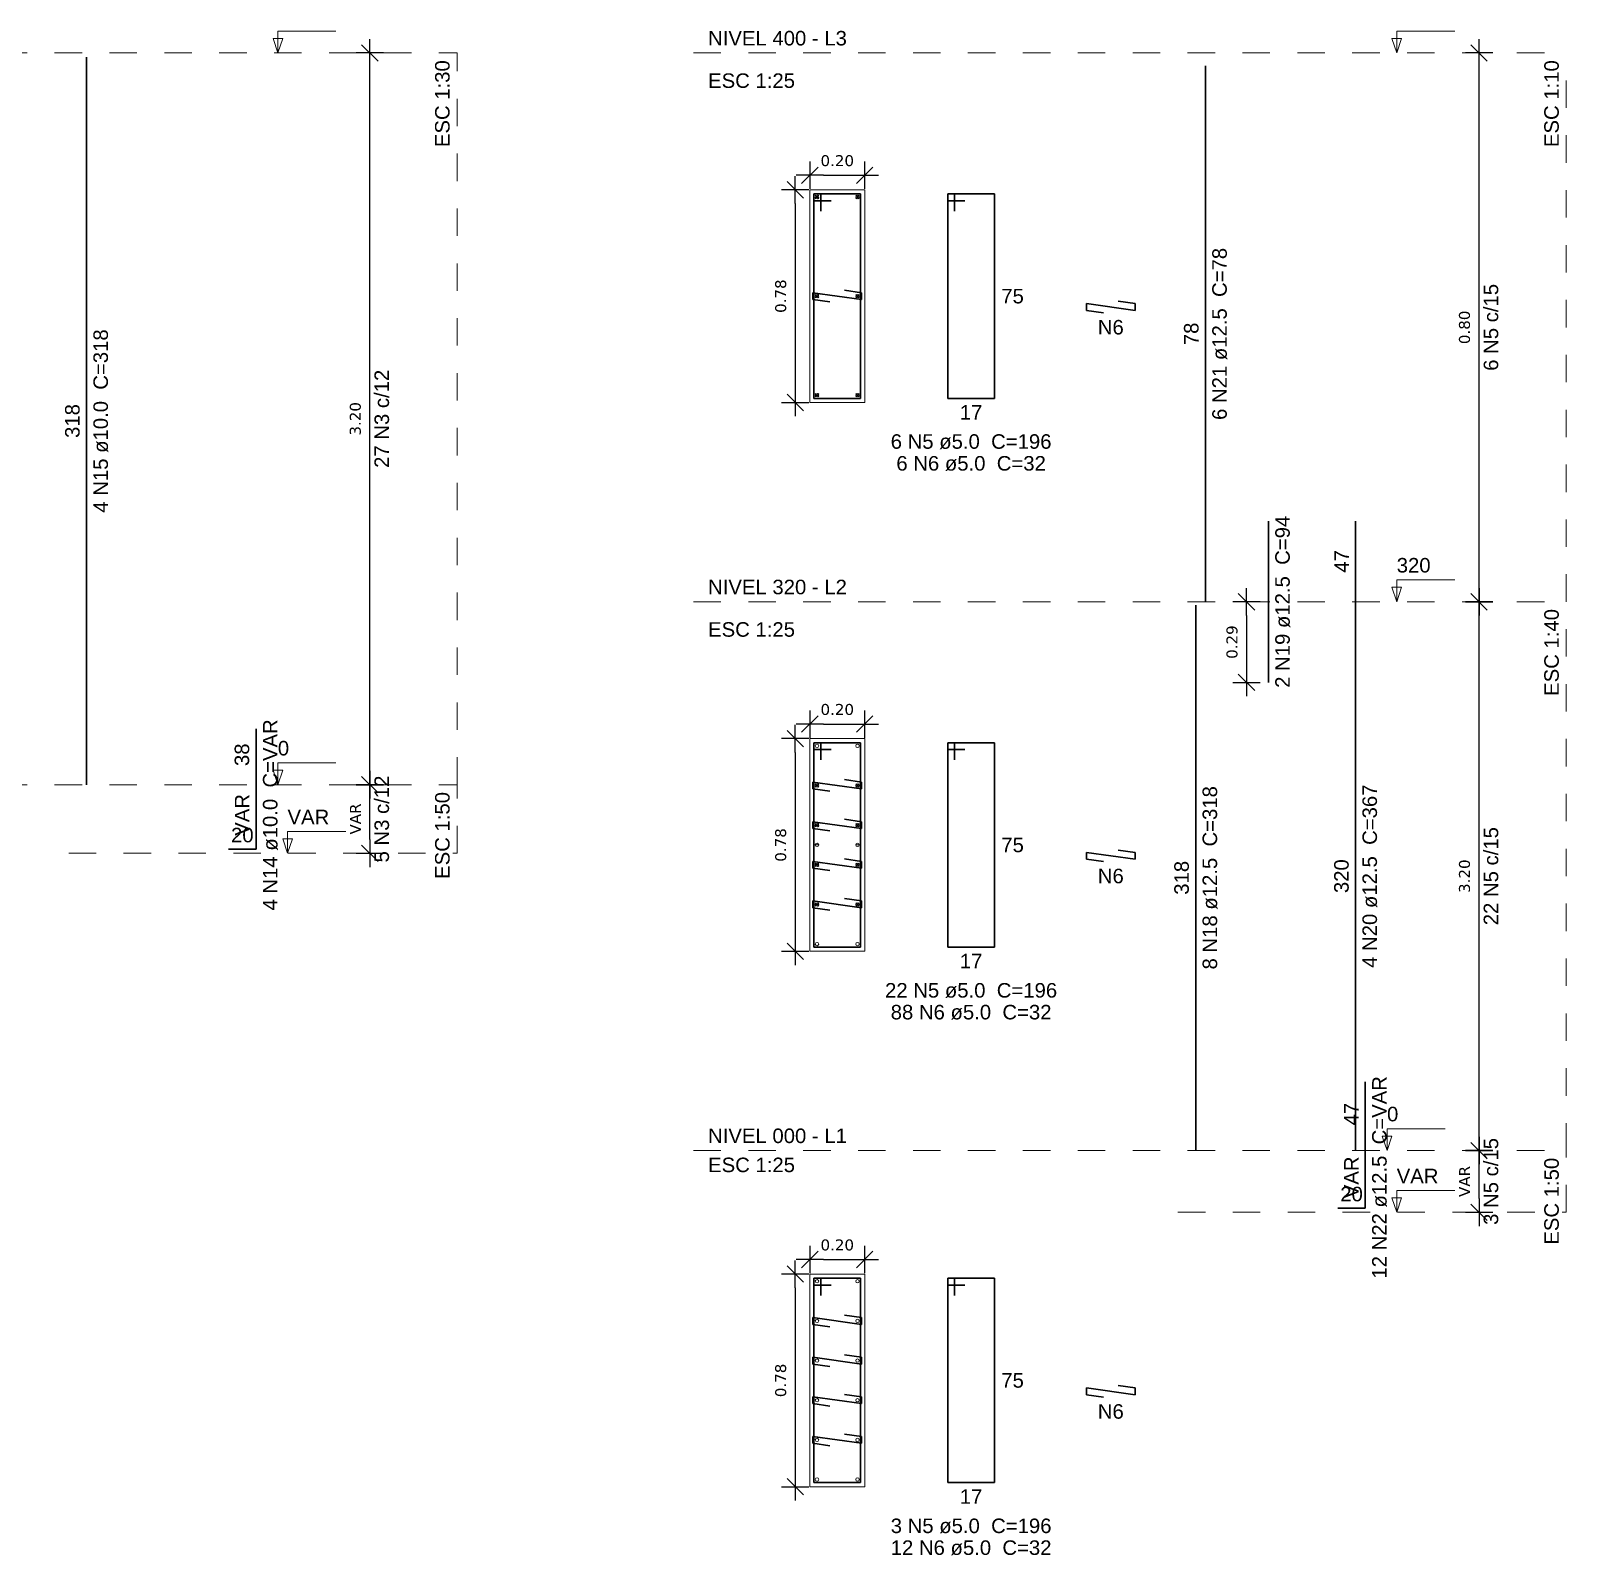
# Model space of a CAD drawing. Extents: x 25 to 1028, y -81 to 176.
# Drawn here: x 798.68 to 804.27, y 109.68 to 115.24 of the extents above; entities that cross this region are included whole.
import ezdxf

# ---------------------------------------------------------------- set-up
doc = ezdxf.new("R2010")
doc.units = 0
doc.header["$LTSCALE"] = 0.3
doc.header["$PDSIZE"] = 0.1
doc.linetypes.add('DOT2', pattern=[3.175, 0, -3.175])
doc.layers.get('0').update_dxf_attribs({"linetype": 'CONTINUOUS'})
doc.layers.get('Defpoints').update_dxf_attribs({"linetype": 'CONTINUOUS'})
doc.layers.add('ARQ-CTA-1_025', color=1, linetype='CONTINUOUS')
for name, color, linetype, lineweight in [('DT-Barras na forma', 2, 'CONTINUOUS', 30), ('DT-Barras no corte', 5, 'CONTINUOUS', 5), ('DT-Barras rebatidas', 2, 'CONTINUOUS', 30), ('DT-Forma', 5, 'CONTINUOUS', 5), ('DT-Pontilhado', 9, 'DOT2', 5), ('DT-Textos', 7, 'CONTINUOUS', 5)]:
    doc.layers.add(name, color=color, linetype=linetype, lineweight=lineweight)
doc.styles.add('Arial', font='arial.ttf')
doc.styles.add('FNDE Texto Cota 0025', font='verdana.ttf', dxfattribs={"height": 0.04})
doc.dimstyles.new('FNDE 1-0025', dxfattribs={"dimscale": 5, "dimtxt": 0.04, "dimasz": 0.01, "dimexe": 0.15, "dimexo": 0.15, "dimgap": 0.005, "dimtad": 1, "dimzin": 1, "dimdsep": 46, "dimtxsty": 'FNDE Texto Cota 0025', "dimblk": 'tic', "dimcen": 0.015, "dimdle": 0.15, "dimse1": 1, "dimse2": 1, "dimclrd": 251, "dimclre": 251, "dimclrt": 256, "dimaunit": 1, "dimadec": 3, "dimazin": 0, "dimtfac": 1, "dimtix": 1, "dimtmove": 2, "dimatfit": 3, "dimfxl": 0.15, "dimtvp": 1, "dimtolj": 1, "dimtzin": 0, "dimarcsym": 0})

# ---------------------------------------------------------------- blocks, each defined once
blk = doc.blocks.new('tic')
at = {"color": 251}
for p, q in [((-1, 0), (1, 0)), ((0, -1), (0, 1))]:
    blk.add_line(p, q, dxfattribs=at)
blk.add_line((-0.6, -0.6), (0.6, 0.6))
blk = doc.blocks.new('*D795')
at = {"layer": 'ARQ-CTA-1_025', "color": 251, "lineweight": -2}
blk.add_line((799.9141, 112.293), (799.9141, 112.443), dxfattribs=at)
at = {"layer": 'Defpoints', "color": 0}
for p in [(799.9141, 112.493), (799.9671, 112.493), (799.9671, 112.243)]:
    blk.add_point(p, dxfattribs=at)
at = {"layer": 'ARQ-CTA-1_025', "color": 251, "lineweight": -2, "xscale": 0.05, "yscale": 0.05, "zscale": 0.05}
for p, rotation in [((799.9141, 112.493), 90), ((799.9141, 112.243), 270)]:
    blk.add_blockref('tic', p, dxfattribs=dict(at, rotation=rotation))
at = {"layer": 'ARQ-CTA-1_025', "insert": (799.8612, 112.368), "char_height": 0.04, "attachment_point": 5, "rotation": 90, "style": 'FNDE Texto Cota 0025'}
blk.add_mtext('\\A1;VAR', dxfattribs=at)
blk = doc.blocks.new('*D798')
at = {"layer": 'ARQ-CTA-1_025', "color": 251, "lineweight": -2}
blk.add_line((799.9141, 112.543), (799.9141, 115.1096), dxfattribs=at)
at = {"layer": 'Defpoints', "color": 0}
for p in [(799.9141, 115.1596), (799.9671, 115.1596), (799.9671, 112.493)]:
    blk.add_point(p, dxfattribs=at)
at = {"layer": 'ARQ-CTA-1_025', "color": 251, "lineweight": -2, "xscale": 0.05, "yscale": 0.05, "zscale": 0.05}
for p, rotation in [((799.9141, 115.1596), 90), ((799.9141, 112.493), 270)]:
    blk.add_blockref('tic', p, dxfattribs=dict(at, rotation=rotation))
at = {"layer": 'ARQ-CTA-1_025', "insert": (799.8612, 113.8263), "char_height": 0.04, "attachment_point": 5, "rotation": 90, "style": 'FNDE Texto Cota 0025'}
blk.add_mtext('\\A1;3.20', dxfattribs=at)
blk = doc.blocks.new('*D799')
at = {"layer": 'ARQ-CTA-1_025', "color": 251, "lineweight": -2}
blk.add_line((801.464, 110.6595), (801.464, 109.9845), dxfattribs=at)
at = {"layer": 'Defpoints', "color": 0}
for p in [(801.517, 110.7095), (801.464, 109.9345), (801.517, 109.9345)]:
    blk.add_point(p, dxfattribs=at)
at = {"layer": 'ARQ-CTA-1_025', "color": 251, "lineweight": -2, "xscale": 0.05, "yscale": 0.05, "zscale": 0.05}
for p, rotation in [((801.464, 110.7095), 90), ((801.464, 109.9345), 270)]:
    blk.add_blockref('tic', p, dxfattribs=dict(at, rotation=rotation))
at = {"layer": 'ARQ-CTA-1_025', "insert": (801.4111, 110.322), "char_height": 0.04, "attachment_point": 5, "rotation": 90, "style": 'FNDE Texto Cota 0025'}
blk.add_mtext('\\A1;0.78', dxfattribs=at)
blk = doc.blocks.new('*D800')
at = {"layer": 'ARQ-CTA-1_025', "color": 251, "lineweight": -2}
blk.add_line((801.567, 110.7625), (801.667, 110.7625), dxfattribs=at)
at = {"layer": 'Defpoints', "color": 0}
for p in [(801.717, 110.7625), (801.517, 110.7095), (801.717, 110.7095)]:
    blk.add_point(p, dxfattribs=at)
at = {"layer": 'ARQ-CTA-1_025', "color": 251, "lineweight": -2, "xscale": 0.05, "yscale": 0.05, "zscale": 0.05, "rotation": 180}
blk.add_blockref('tic', (801.517, 110.7625), dxfattribs=at)
at = {"layer": 'ARQ-CTA-1_025', "color": 251, "lineweight": -2, "xscale": 0.05, "yscale": 0.05, "zscale": 0.05}
blk.add_blockref('tic', (801.717, 110.7625), dxfattribs=at)
at = {"layer": 'ARQ-CTA-1_025', "insert": (801.617, 110.8154), "char_height": 0.04, "attachment_point": 5, "style": 'FNDE Texto Cota 0025'}
blk.add_mtext('\\A1;0.20', dxfattribs=at)
blk = doc.blocks.new('*D801')
at = {"layer": 'ARQ-CTA-1_025', "color": 251, "lineweight": -2}
blk.add_line((803.9555, 110.9846), (803.9555, 111.1096), dxfattribs=at)
at = {"layer": 'Defpoints', "color": 0}
for p in [(803.9555, 111.1596), (804.0085, 111.1596), (804.0085, 110.9346)]:
    blk.add_point(p, dxfattribs=at)
at = {"layer": 'ARQ-CTA-1_025', "color": 251, "lineweight": -2, "xscale": 0.05, "yscale": 0.05, "zscale": 0.05}
for p, rotation in [((803.9555, 111.1596), 90), ((803.9555, 110.9346), 270)]:
    blk.add_blockref('tic', p, dxfattribs=dict(at, rotation=rotation))
at = {"layer": 'ARQ-CTA-1_025', "insert": (803.9026, 111.0471), "char_height": 0.04, "attachment_point": 5, "rotation": 90, "style": 'FNDE Texto Cota 0025'}
blk.add_mtext('\\A1;VAR', dxfattribs=at)
blk = doc.blocks.new('*D802')
at = {"layer": 'ARQ-CTA-1_025', "color": 251, "lineweight": -2}
blk.add_line((801.464, 112.6109), (801.464, 111.9359), dxfattribs=at)
at = {"layer": 'Defpoints', "color": 0}
for p in [(801.517, 112.6609), (801.464, 111.8859), (801.517, 111.8859)]:
    blk.add_point(p, dxfattribs=at)
at = {"layer": 'ARQ-CTA-1_025', "color": 251, "lineweight": -2, "xscale": 0.05, "yscale": 0.05, "zscale": 0.05}
for p, rotation in [((801.464, 112.6609), 90), ((801.464, 111.8859), 270)]:
    blk.add_blockref('tic', p, dxfattribs=dict(at, rotation=rotation))
at = {"layer": 'ARQ-CTA-1_025', "insert": (801.4111, 112.2734), "char_height": 0.04, "attachment_point": 5, "rotation": 90, "style": 'FNDE Texto Cota 0025'}
blk.add_mtext('\\A1;0.78', dxfattribs=at)
blk = doc.blocks.new('*D803')
at = {"layer": 'ARQ-CTA-1_025', "color": 251, "lineweight": -2}
blk.add_line((801.567, 112.7139), (801.667, 112.7139), dxfattribs=at)
at = {"layer": 'Defpoints', "color": 0}
for p in [(801.717, 112.7139), (801.517, 112.6609), (801.717, 112.6609)]:
    blk.add_point(p, dxfattribs=at)
at = {"layer": 'ARQ-CTA-1_025', "color": 251, "lineweight": -2, "xscale": 0.05, "yscale": 0.05, "zscale": 0.05, "rotation": 180}
blk.add_blockref('tic', (801.517, 112.7139), dxfattribs=at)
at = {"layer": 'ARQ-CTA-1_025', "color": 251, "lineweight": -2, "xscale": 0.05, "yscale": 0.05, "zscale": 0.05}
blk.add_blockref('tic', (801.717, 112.7139), dxfattribs=at)
at = {"layer": 'ARQ-CTA-1_025', "insert": (801.617, 112.7668), "char_height": 0.04, "attachment_point": 5, "style": 'FNDE Texto Cota 0025'}
blk.add_mtext('\\A1;0.20', dxfattribs=at)
blk = doc.blocks.new('*D804')
at = {"layer": 'ARQ-CTA-1_025', "color": 251, "lineweight": -2}
blk.add_line((803.1083, 113.1096), (803.1083, 112.9159), dxfattribs=at)
at = {"layer": 'Defpoints', "color": 0}
for p in [(803.1878, 113.1596), (803.1083, 112.8659), (803.1878, 112.8659)]:
    blk.add_point(p, dxfattribs=at)
at = {"layer": 'ARQ-CTA-1_025', "color": 251, "lineweight": -2, "xscale": 0.05, "yscale": 0.05, "zscale": 0.05}
for p, rotation in [((803.1083, 113.1596), 90), ((803.1083, 112.8659), 270)]:
    blk.add_blockref('tic', p, dxfattribs=dict(at, rotation=rotation))
at = {"layer": 'ARQ-CTA-1_025', "insert": (803.0554, 113.0127), "char_height": 0.04, "attachment_point": 5, "rotation": 90, "style": 'FNDE Texto Cota 0025'}
blk.add_mtext('\\A1;0.29', dxfattribs=at)
blk = doc.blocks.new('*D805')
at = {"layer": 'ARQ-CTA-1_025', "color": 251, "lineweight": -2}
blk.add_line((803.9555, 111.2096), (803.9555, 113.1096), dxfattribs=at)
at = {"layer": 'Defpoints', "color": 0}
for p in [(803.9555, 113.1596), (804.0085, 113.1596), (804.0085, 111.1596)]:
    blk.add_point(p, dxfattribs=at)
at = {"layer": 'ARQ-CTA-1_025', "color": 251, "lineweight": -2, "xscale": 0.05, "yscale": 0.05, "zscale": 0.05}
for p, rotation in [((803.9555, 113.1596), 90), ((803.9555, 111.1596), 270)]:
    blk.add_blockref('tic', p, dxfattribs=dict(at, rotation=rotation))
at = {"layer": 'ARQ-CTA-1_025', "insert": (803.9026, 112.1596), "char_height": 0.04, "attachment_point": 5, "rotation": 90, "style": 'FNDE Texto Cota 0025'}
blk.add_mtext('\\A1;3.20', dxfattribs=at)
blk = doc.blocks.new('*D806')
at = {"layer": 'ARQ-CTA-1_025', "color": 251, "lineweight": -2}
blk.add_line((801.464, 114.6109), (801.464, 113.9359), dxfattribs=at)
at = {"layer": 'Defpoints', "color": 0}
for p in [(801.517, 114.6609), (801.464, 113.8859), (801.517, 113.8859)]:
    blk.add_point(p, dxfattribs=at)
at = {"layer": 'ARQ-CTA-1_025', "color": 251, "lineweight": -2, "xscale": 0.05, "yscale": 0.05, "zscale": 0.05}
for p, rotation in [((801.464, 114.6609), 90), ((801.464, 113.8859), 270)]:
    blk.add_blockref('tic', p, dxfattribs=dict(at, rotation=rotation))
at = {"layer": 'ARQ-CTA-1_025', "insert": (801.4111, 114.2734), "char_height": 0.04, "attachment_point": 5, "rotation": 90, "style": 'FNDE Texto Cota 0025'}
blk.add_mtext('\\A1;0.78', dxfattribs=at)
blk = doc.blocks.new('*D807')
at = {"layer": 'ARQ-CTA-1_025', "color": 251, "lineweight": -2}
blk.add_line((801.567, 114.7139), (801.667, 114.7139), dxfattribs=at)
at = {"layer": 'Defpoints', "color": 0}
for p in [(801.717, 114.7139), (801.517, 114.6609), (801.717, 114.6609)]:
    blk.add_point(p, dxfattribs=at)
at = {"layer": 'ARQ-CTA-1_025', "color": 251, "lineweight": -2, "xscale": 0.05, "yscale": 0.05, "zscale": 0.05, "rotation": 180}
blk.add_blockref('tic', (801.517, 114.7139), dxfattribs=at)
at = {"layer": 'ARQ-CTA-1_025', "color": 251, "lineweight": -2, "xscale": 0.05, "yscale": 0.05, "zscale": 0.05}
blk.add_blockref('tic', (801.717, 114.7139), dxfattribs=at)
at = {"layer": 'ARQ-CTA-1_025', "insert": (801.617, 114.7668), "char_height": 0.04, "attachment_point": 5, "style": 'FNDE Texto Cota 0025'}
blk.add_mtext('\\A1;0.20', dxfattribs=at)
blk = doc.blocks.new('*D808')
at = {"layer": 'ARQ-CTA-1_025', "color": 251, "lineweight": -2}
blk.add_line((803.9555, 113.2096), (803.9555, 115.1096), dxfattribs=at)
at = {"layer": 'Defpoints', "color": 0}
for p in [(803.9555, 115.1596), (804.0085, 115.1596), (804.0085, 113.1596)]:
    blk.add_point(p, dxfattribs=at)
at = {"layer": 'ARQ-CTA-1_025', "color": 251, "lineweight": -2, "xscale": 0.05, "yscale": 0.05, "zscale": 0.05}
for p, rotation in [((803.9555, 115.1596), 90), ((803.9555, 113.1596), 270)]:
    blk.add_blockref('tic', p, dxfattribs=dict(at, rotation=rotation))
at = {"layer": 'ARQ-CTA-1_025', "insert": (803.9026, 114.1596), "char_height": 0.04, "attachment_point": 5, "rotation": 90, "style": 'FNDE Texto Cota 0025'}
blk.add_mtext('\\A1;0.80', dxfattribs=at)

msp = doc.modelspace()

# ---------------------------------------------------------------- linework, layer by layer
at = {"layer": 'DT-Barras na forma'}
for p, q in [((801.55695391, 114.64592423), (801.53195391, 114.64592422)), ((801.53195391, 114.64592422), (801.53195392, 113.90092422)), ((801.70195417, 114.64592422), (801.53195417, 114.64592417)), ((801.53195417, 114.64592417), (801.53195417, 114.62092417)), ((801.55695389, 114.58342423), (801.55695391, 114.64592423)), ((801.70195392, 113.90092422), (801.70195417, 114.64592422)), ((801.53195417, 114.62092417), (801.59445417, 114.62092417)), ((801.52820398, 114.26092427), (801.52820399, 114.28592427)), ((801.59009314, 114.25220748), (801.52820398, 114.26092427)), ((801.52820399, 114.28592427), (801.705704, 114.26092433)), ((801.70570401, 114.28592433), (801.64381485, 114.29464111)), ((801.705704, 114.26092433), (801.70570401, 114.28592433)), ((801.53195392, 113.90092422), (801.70195392, 113.90092422)), ((801.55695391, 112.64592423), (801.53195391, 112.64592422)), ((801.53195391, 112.64592422), (801.53195392, 111.90092422)), ((801.70195417, 112.64592422), (801.53195417, 112.64592417)), ((801.53195417, 112.64592417), (801.53195417, 112.62092417)), ((801.55695389, 112.58342423), (801.55695391, 112.64592423)), ((801.70195392, 111.90092422), (801.70195417, 112.64592422)), ((801.53195417, 112.62092417), (801.59445417, 112.62092417)), ((801.52820398, 112.47767427), (801.52820399, 112.50267427)), ((801.59009314, 112.46895748), (801.52820398, 112.47767427)), ((801.52820399, 112.50267427), (801.705704, 112.47767433)), ((801.70570401, 112.50267433), (801.64381485, 112.51139111)), ((801.705704, 112.47767433), (801.70570401, 112.50267433)), ((801.52820398, 112.33317427), (801.52820399, 112.35817427)), ((801.52820399, 112.35817427), (801.705704, 112.33317433)), ((801.70570401, 112.35817433), (801.64381485, 112.36689111)), ((801.705704, 112.33317433), (801.70570401, 112.35817433)), ((801.59009314, 112.32445748), (801.52820398, 112.33317427)), ((801.52820398, 112.18867427), (801.52820399, 112.21367427)), ((801.59009314, 112.17995748), (801.52820398, 112.18867427)), ((801.52820399, 112.21367427), (801.705704, 112.18867433)), ((801.70570401, 112.21367433), (801.64381485, 112.22239111)), ((801.705704, 112.18867433), (801.70570401, 112.21367433)), ((801.52820398, 112.04417427), (801.52820399, 112.06917427)), ((801.52820399, 112.06917427), (801.705704, 112.04417433)), ((801.70570401, 112.06917433), (801.64381485, 112.07789111)), ((801.705704, 112.04417433), (801.70570401, 112.06917433)), ((801.59009314, 112.03545748), (801.52820398, 112.04417427)), ((801.53195392, 111.90092422), (801.70195392, 111.90092422)), ((801.55695391, 110.69454923), (801.53195391, 110.69454922)), ((801.53195391, 110.69454922), (801.53195392, 109.94954922)), ((801.70195417, 110.69454922), (801.53195417, 110.69454917)), ((801.53195417, 110.69454917), (801.53195417, 110.66954917)), ((801.53195417, 110.66954917), (801.59445417, 110.66954917)), ((801.55695389, 110.63204923), (801.55695391, 110.69454923)), ((801.70195392, 109.94954922), (801.70195417, 110.69454922)), ((801.70570401, 110.55129933), (801.64381485, 110.56001611)), ((801.52820398, 110.52629927), (801.52820399, 110.55129927)), ((801.59009314, 110.51758248), (801.52820398, 110.52629927)), ((801.52820399, 110.55129927), (801.705704, 110.52629933)), ((801.705704, 110.52629933), (801.70570401, 110.55129933)), ((801.52820398, 110.38179927), (801.52820399, 110.40679927)), ((801.52820399, 110.40679927), (801.705704, 110.38179933)), ((801.70570401, 110.40679933), (801.64381485, 110.41551611)), ((801.705704, 110.38179933), (801.70570401, 110.40679933)), ((801.59009314, 110.37308248), (801.52820398, 110.38179927)), ((801.52820398, 110.23729927), (801.52820399, 110.26229927)), ((801.59009314, 110.22858248), (801.52820398, 110.23729927)), ((801.52820399, 110.26229927), (801.705704, 110.23729933)), ((801.70570401, 110.26229933), (801.64381485, 110.27101611)), ((801.705704, 110.23729933), (801.70570401, 110.26229933)), ((801.52820398, 110.09279927), (801.52820399, 110.11779927)), ((801.52820399, 110.11779927), (801.705704, 110.09279933)), ((801.70570401, 110.11779933), (801.64381485, 110.12651611)), ((801.705704, 110.09279933), (801.70570401, 110.11779933)), ((801.59009314, 110.08408248), (801.52820398, 110.09279927)), ((801.53195392, 109.94954922), (801.70195392, 109.94954922))]:
    msp.add_line(p, q, dxfattribs=at)
at = {"layer": 'DT-Barras no corte'}
for p, q in [((801.53695389, 114.62842423), (801.54945389, 114.64092423)), ((801.53695389, 114.64092423), (801.54945389, 114.62842423)), ((801.68445389, 114.62842423), (801.69695389, 114.64092423)), ((801.68445389, 114.64092423), (801.69695389, 114.62842423)), ((801.53695389, 114.26717423), (801.54945389, 114.27967423)), ((801.53695389, 114.27967423), (801.54945389, 114.26717423)), ((801.68445389, 114.26717423), (801.69695389, 114.27967423)), ((801.68445389, 114.27967423), (801.69695389, 114.26717423)), ((801.53695389, 113.90592423), (801.54945389, 113.91842423)), ((801.53695389, 113.91842423), (801.54945389, 113.90592423)), ((801.68445389, 113.90592423), (801.69695389, 113.91842423)), ((801.68445389, 113.91842423), (801.69695389, 113.90592423)), ((801.53695389, 112.48392423), (801.54945389, 112.49642423)), ((801.53695389, 112.49642423), (801.54945389, 112.48392423)), ((801.68445389, 112.48392423), (801.69695389, 112.49642423)), ((801.68445389, 112.49642423), (801.69695389, 112.48392423)), ((801.53695389, 112.33942423), (801.54945389, 112.35192423)), ((801.53695389, 112.35192423), (801.54945389, 112.33942423)), ((801.68445389, 112.33942423), (801.69695389, 112.35192423)), ((801.68445389, 112.35192423), (801.69695389, 112.33942423)), ((801.53570389, 112.27342423), (801.55070389, 112.27342423)), ((801.68320389, 112.27342423), (801.69820389, 112.27342423)), ((801.53695389, 112.19492423), (801.54945389, 112.20742423)), ((801.53695389, 112.20742423), (801.54945389, 112.19492423)), ((801.68445389, 112.19492423), (801.69695389, 112.20742423)), ((801.68445389, 112.20742423), (801.69695389, 112.19492423)), ((801.53695389, 112.05042423), (801.54945389, 112.06292423)), ((801.53695389, 112.06292423), (801.54945389, 112.05042423)), ((801.68445389, 112.05042423), (801.69695389, 112.06292423)), ((801.68445389, 112.06292423), (801.69695389, 112.05042423))]:
    msp.add_line(p, q, dxfattribs=at)
for centre in [(801.54320389, 114.63467423), (801.69070389, 114.63467423), (801.54320389, 114.27342423), (801.69070389, 114.27342423), (801.54320389, 113.91217423), (801.69070389, 113.91217423), (801.54320389, 112.63467423), (801.69070389, 112.63467423), (801.54320389, 112.49017423), (801.69070389, 112.49017423), (801.54320389, 112.34567423), (801.69070389, 112.34567423), (801.54320389, 112.27342423), (801.69070389, 112.27342423), (801.54320389, 112.20117423), (801.69070389, 112.20117423), (801.54320389, 112.05667423), (801.69070389, 112.05667423), (801.54320389, 111.91217423), (801.69070389, 111.91217423), (801.54320389, 110.68329923), (801.69070389, 110.68329923), (801.54320389, 110.53879923), (801.69070389, 110.53879923), (801.54320389, 110.39429923), (801.69070389, 110.39429923), (801.54320389, 110.24979923), (801.69070389, 110.24979923), (801.54320389, 110.10529923), (801.69070389, 110.10529923), (801.54320389, 109.96079923), (801.69070389, 109.96079923)]:
    msp.add_circle(centre, 0.00625, dxfattribs=at)
at = {"layer": 'DT-Barras rebatidas'}
for p, q in [((798.88159226, 112.49295748), (798.88159312, 115.14376431)), ((802.95831464, 113.15962423), (802.95831528, 115.11212423)), ((802.04465391, 114.64592423), (802.01965391, 114.64592422)), ((802.01965391, 114.64592422), (802.01965392, 113.90092422)), ((802.18965417, 114.64592422), (802.01965417, 114.64592417)), ((802.01965417, 114.64592417), (802.01965417, 114.62092417)), ((802.04465389, 114.58342423), (802.04465391, 114.64592423)), ((802.18965392, 113.90092422), (802.18965417, 114.64592422)), ((802.01965417, 114.62092417), (802.08215417, 114.62092417)), ((802.70238976, 114.24621183), (802.6405006, 114.25492861)), ((802.52488973, 114.22121177), (802.52488974, 114.24621177)), ((802.58677889, 114.21249498), (802.52488973, 114.22121177)), ((802.52488974, 114.24621177), (802.70238975, 114.22121183)), ((802.70238975, 114.22121183), (802.70238976, 114.24621183)), ((802.01965392, 113.90092422), (802.18965392, 113.90092422)), ((803.18776464, 112.86533898), (803.18776483, 113.45390938)), ((803.50546529, 113.15962423), (803.50546539, 113.45390943)), ((802.92301464, 111.15962423), (802.92301529, 113.14774923)), ((803.50546464, 111.15962423), (803.50546529, 113.15962423)), ((799.49934234, 112.50795748), (799.4993424, 112.69630001)), ((802.04465391, 112.64592423), (802.01965391, 112.64592422)), ((802.01965391, 112.64592422), (802.01965392, 111.90092422)), ((802.18965417, 112.64592422), (802.01965417, 112.64592417)), ((802.01965417, 112.64592417), (802.01965417, 112.62092417)), ((802.04465389, 112.58342423), (802.04465391, 112.64592423)), ((802.18965392, 111.90092422), (802.18965417, 112.64592422)), ((802.01965417, 112.62092417), (802.08215417, 112.62092417)), ((799.49934226, 112.25795748), (799.49934234, 112.50795748)), ((799.39934226, 112.25795748), (799.49934226, 112.25795748)), ((802.52488973, 112.22121177), (802.52488974, 112.24621177)), ((802.52488974, 112.24621177), (802.70238975, 112.22121183)), ((802.70238976, 112.24621183), (802.6405006, 112.25492861)), ((802.70238975, 112.22121183), (802.70238976, 112.24621183)), ((802.58677889, 112.21249498), (802.52488973, 112.22121177)), ((802.01965392, 111.90092422), (802.18965392, 111.90092422)), ((803.54076471, 111.17462423), (803.54076479, 111.41005239)), ((803.54076464, 110.94962423), (803.54076471, 111.17462423)), ((803.44076464, 110.94962423), (803.54076464, 110.94962423)), ((802.04465391, 110.69454923), (802.01965391, 110.69454922)), ((802.01965391, 110.69454922), (802.01965392, 109.94954922)), ((802.18965417, 110.69454922), (802.01965417, 110.69454917)), ((802.01965417, 110.69454917), (802.01965417, 110.66954917)), ((802.01965417, 110.66954917), (802.08215417, 110.66954917)), ((802.04465389, 110.63204923), (802.04465391, 110.69454923)), ((802.18965392, 109.94954922), (802.18965417, 110.69454922)), ((802.52488973, 110.26983677), (802.52488974, 110.29483677)), ((802.52488974, 110.29483677), (802.70238975, 110.26983683)), ((802.70238976, 110.29483683), (802.6405006, 110.30355361)), ((802.70238975, 110.26983683), (802.70238976, 110.29483683)), ((802.58677889, 110.26111998), (802.52488973, 110.26983677)), ((802.01965392, 109.94954922), (802.18965392, 109.94954922))]:
    msp.add_line(p, q, dxfattribs=at)
at = {"layer": 'DT-Forma'}
for points in [[(801.51695389, 113.88592423), (801.51695389, 114.66092423), (801.71695389, 114.66092423), (801.71695389, 113.88592423), (801.51695389, 113.88592423)], [(801.51695389, 111.88592423), (801.51695389, 112.66092423), (801.71695389, 112.66092423), (801.71695389, 111.88592423), (801.51695389, 111.88592423)], [(801.51695389, 109.93454923), (801.51695389, 110.70954923), (801.71695389, 110.70954923), (801.71695389, 109.93454923), (801.51695389, 109.93454923)]]:
    msp.add_lwpolyline(points, close=True, dxfattribs=at)
at = {"layer": 'DT-Pontilhado', "ltscale": 0.05}
for p, q in [((797.76524226, 115.15962423), (800.23181726, 115.15962423)), ((800.23181726, 112.49295748), (800.23181726, 115.15962423)), ((801.09335389, 115.15962423), (804.27323964, 115.15962423)), ((804.27323964, 113.15962423), (804.27323964, 115.15962423)), ((801.09335389, 113.15962423), (804.27323964, 113.15962423)), ((804.27323964, 111.15962423), (804.27323964, 113.15962423)), ((797.76524226, 112.49295748), (800.23181726, 112.49295748)), ((800.23181726, 112.24295748), (800.23181726, 112.49295748)), ((798.81689226, 112.24295748), (800.23181726, 112.24295748)), ((801.09335389, 111.15962423), (804.27323964, 111.15962423)), ((804.27323964, 110.93462423), (804.27323964, 111.15962423)), ((802.85831464, 110.93462423), (804.27323964, 110.93462423))]:
    msp.add_line(p, q, dxfattribs=at)
at = {"layer": 'DT-Textos'}
for points in [[(799.59641726, 115.21257423), (799.57876726, 115.15962423), (799.56111726, 115.21257423), (799.59641726, 115.21257423)], [(803.67313964, 115.21257423), (803.65548964, 115.15962423), (803.63783964, 115.21257423), (803.67313964, 115.21257423)], [(803.67313964, 113.21257423), (803.65548964, 113.15962423), (803.63783964, 113.21257423), (803.67313964, 113.21257423)], [(799.59641726, 112.54590748), (799.57876726, 112.49295748), (799.56111726, 112.54590748), (799.59641726, 112.54590748)], [(799.63171726, 112.29590748), (799.61406726, 112.24295748), (799.59641726, 112.29590748), (799.63171726, 112.29590748)], [(803.63783964, 111.21257423), (803.62018964, 111.15962423), (803.60253964, 111.21257423), (803.63783964, 111.21257423)], [(803.67313964, 110.98757423), (803.65548964, 110.93462423), (803.63783964, 110.98757423), (803.67313964, 110.98757423)]]:
    msp.add_lwpolyline(points, close=True, dxfattribs=at)
for points in [[(799.57876726, 115.15962423), (799.57876726, 115.23904923), (799.79056726, 115.23904923)], [(803.65548964, 115.15962423), (803.65548964, 115.23904923), (803.86728964, 115.23904923)], [(803.65548964, 113.15962423), (803.65548964, 113.23904923), (803.86728964, 113.23904923)], [(799.57876726, 112.49295748), (799.57876726, 112.57238248), (799.79056726, 112.57238248)], [(799.61406726, 112.24295748), (799.61406726, 112.32238248), (799.82586726, 112.32238248)], [(803.62018964, 111.15962423), (803.62018964, 111.23904923), (803.83198964, 111.23904923)], [(803.65548964, 110.93462423), (803.65548964, 111.01404923), (803.86728964, 111.01404923)]]:
    msp.add_lwpolyline(points, dxfattribs=at)

# ---------------------------------------------------------------- texts
at = {"layer": 'DT-Barras na forma', "color": 7, "char_height": 0.05295, "attachment_point": 8, "rotation": 90.00021046, "line_spacing_factor": 0.9, "style": 'Arial'}
for s, insert, width in [('6 N5 c/15', (804.02596314, 114.15962423), 0.57186), ('27 N3 c/12', (799.98454076, 113.82629086), 0.6354), ('5 N3 c/12', (799.98454076, 112.36795748), 0.57186), ('22 N5 c/15', (804.02596314, 112.15962423), 0.6354), ('3 N5 c/15', (804.02596314, 111.04712423), 0.57186)]:
    msp.add_mtext(s, dxfattribs=dict(at, insert=insert, width=width))
at = {"layer": 'DT-Barras rebatidas', "color": 7, "char_height": 0.05295, "attachment_point": 8, "rotation": 90.00021046, "line_spacing_factor": 0.9, "style": 'Arial'}
for s, insert, width in [('6 N21 ø12.5  C=78', (803.03768039, 114.13574924), 1.08018), ('4 N15 ø10.0  C=318', (798.96106876, 113.81838249), 1.14372), ('78', (802.93399146, 114.13587424), 0.22708), ('318', (798.85726919, 113.8183609), 0.29062), ('2 N19 ø12.5  C=94', (803.26718039, 113.15949924), 1.08018), ('47', (803.48114184, 113.30676684), 0.22708), ('4 N14 ø10.0  C=VAR', (799.57881876, 112.38288249), 1.14372), ('38', (799.47501887, 112.60212875), 0.22708), ('8 N18 ø12.5  C=318', (803.00243039, 112.15374924), 1.14372), ('4 N20 ø12.5  C=367', (803.58493039, 112.15949924), 1.14372), ('VAR', (799.4750188, 112.38295749), 0.29062), ('318', (802.89869146, 112.15368674), 0.29062), ('320', (803.48114146, 112.15962424), 0.29062), ('12 N22 ø12.5  C=VAR', (803.62018039, 111.06199924), 1.20726), ('47', (803.51644125, 111.29233832), 0.22708), ('VAR', (803.51644117, 111.06212424), 0.29062)]:
    msp.add_mtext(s, dxfattribs=dict(at, insert=insert, width=width))
at = {"layer": 'DT-Barras rebatidas', "color": 7, "char_height": 0.05295, "line_spacing_factor": 0.9, "style": 'Arial'}
for s, insert, width, attachment_point in [('75', (802.21466029, 114.29989922), 0.22708, 1), ('N6', (802.61365389, 114.13297273), 0.12708, 8), ('17', (802.10465392, 113.87660072), 0.22708, 2), ('6 N5 ø5.0  C=196', (802.10465389, 113.71572273), 1.01664, 8), ('6 N6 ø5.0  C=32', (802.10465389, 113.63622273), 0.9531, 8), ('20', (799.44934226, 112.28228098), 0.22708, 8), ('75', (802.21465963, 112.29989922), 0.22708, 1), ('N6', (802.61365389, 112.13297273), 0.12708, 8), ('17', (802.10465392, 111.87660072), 0.22708, 2), ('22 N5 ø5.0  C=196', (802.10465389, 111.71572273), 1.08018, 8), ('88 N6 ø5.0  C=32', (802.10465389, 111.63622273), 1.01664, 8), ('20', (803.49076464, 110.97394773), 0.22708, 8), ('75', (802.214659, 110.34852422), 0.22708, 1), ('N6', (802.61365389, 110.18172273), 0.12708, 8), ('17', (802.10465392, 109.92522572), 0.22708, 2), ('3 N5 ø5.0  C=196', (802.10465389, 109.76422273), 1.01664, 8), ('12 N6 ø5.0  C=32', (802.10465389, 109.68472273), 1.01664, 8)]:
    msp.add_mtext(s, dxfattribs=dict(at, insert=insert, width=width, attachment_point=attachment_point))
at = {"layer": 'DT-Textos', "char_height": 0.05295, "attachment_point": 7, "line_spacing_factor": 0.798, "style": 'Arial'}
for s, insert, width in [('NIVEL 400 - L3', (801.14640389, 115.18622273), 0.88956), ('ESC 1:25', (801.14640389, 115.03147273), 0.50832), ('320', (803.65540389, 113.26547273), 0.19062), ('NIVEL 320 - L2', (801.14640389, 113.18622273), 0.88956), ('ESC 1:25', (801.14640389, 113.03147273), 0.50832), ('0', (799.57879226, 112.59885598), 0.06354), ('VAR', (799.61404226, 112.34885598), 0.19062), ('0', (803.62015389, 111.26547273), 0.06354), ('NIVEL 000 - L1', (801.14640389, 111.18622273), 0.88956), ('ESC 1:25', (801.14640389, 111.08022273), 0.50832), ('VAR', (803.65540389, 111.04047273), 0.19062)]:
    msp.add_mtext(s, dxfattribs=dict(at, insert=insert, width=width))
at = {"layer": 'DT-Textos', "char_height": 0.05295, "width": 0.50832, "attachment_point": 9, "rotation": 90.00021046, "line_spacing_factor": 0.798, "style": 'Arial'}
for s, insert in [('ESC 1:30', (800.20531876, 115.13313248)), ('ESC 1:10', (804.24668039, 115.13324923)), ('ESC 1:40', (804.24668039, 113.13324923)), ('ESC 1:50', (800.20531876, 112.46638248)), ('ESC 1:50', (804.24668039, 111.13324923))]:
    msp.add_mtext(s, dxfattribs=dict(at, insert=insert))

# ---------------------------------------------------------------- dimensions: what is measured, and where the dimension line sits
at = {"layer": 'ARQ-CTA-1_025'}
for base, p1, p2, text, picture, middle in [((799.91411726, 115.15962423), (799.96706726, 112.49295748), (799.96706726, 115.15962423), '3.20', '*D798', (799.86116726, 113.82629086)), ((803.95553964, 115.15962423), (804.00848964, 113.15962423), (804.00848964, 115.15962423), '0.80', '*D808', (803.90258964, 114.15962423)), ((803.95553964, 113.15962423), (804.00848964, 111.15962423), (804.00848964, 113.15962423), '3.20', '*D805', (803.90258964, 112.15962423)), ((799.91411726, 112.49295748), (799.96706726, 112.24295748), (799.96706726, 112.49295748), 'VAR', '*D795', (799.86116726, 112.36795748)), ((803.95553964, 111.15962423), (804.00848964, 110.93462423), (804.00848964, 111.15962423), 'VAR', '*D801', (803.90258964, 111.04712423))]:
    dim = msp.add_linear_dim(base=base, p1=p1, p2=p2, angle=90, text=text, dimstyle='FNDE 1-0025', dxfattribs=at)
    dim.commit()
    dim.dimension.update_dxf_attribs({"geometry": picture, "text_midpoint": middle, "dimtype": 160})
for base, p1, p2, picture, middle in [((801.71695389, 114.71387423), (801.51695389, 114.66092423), (801.71695389, 114.66092423), '*D807', (801.61695389, 114.76682423)), ((801.71695389, 112.71387423), (801.51695389, 112.66092423), (801.71695389, 112.66092423), '*D803', (801.61695389, 112.76682423)), ((801.71695389, 110.76249923), (801.51695389, 110.70954923), (801.71695389, 110.70954923), '*D800', (801.61695389, 110.81544923))]:
    dim = msp.add_linear_dim(base=base, p1=p1, p2=p2, dimstyle='FNDE 1-0025', dxfattribs=at)
    dim.commit()
    dim.dimension.update_dxf_attribs({"geometry": picture, "text_midpoint": middle, "dimtype": 160})
for base, p1, p2, picture, middle in [((801.4640038882, 113.8859242336), (801.5169538882, 114.6609242336), (801.5169538882, 113.8859242336), '*D806', (801.4110538882, 114.2734242336)), ((803.10833964, 112.86587423), (803.18776464, 113.15962423), (803.18776464, 112.86587423), '*D804', (803.05538964, 113.01274923)), ((801.4640038882, 111.8859242336), (801.5169538882, 112.6609242336), (801.5169538882, 111.8859242336), '*D802', (801.4110538882, 112.2734242336)), ((801.4640038882, 109.9345492336), (801.5169538882, 110.7095492336), (801.5169538882, 109.9345492336), '*D799', (801.4110538882, 110.3220492336))]:
    dim = msp.add_linear_dim(base=base, p1=p1, p2=p2, angle=90, dimstyle='FNDE 1-0025', dxfattribs=at)
    dim.commit()
    dim.dimension.update_dxf_attribs({"geometry": picture, "text_midpoint": middle, "dimtype": 160})

doc.saveas('drawing.dxf')
